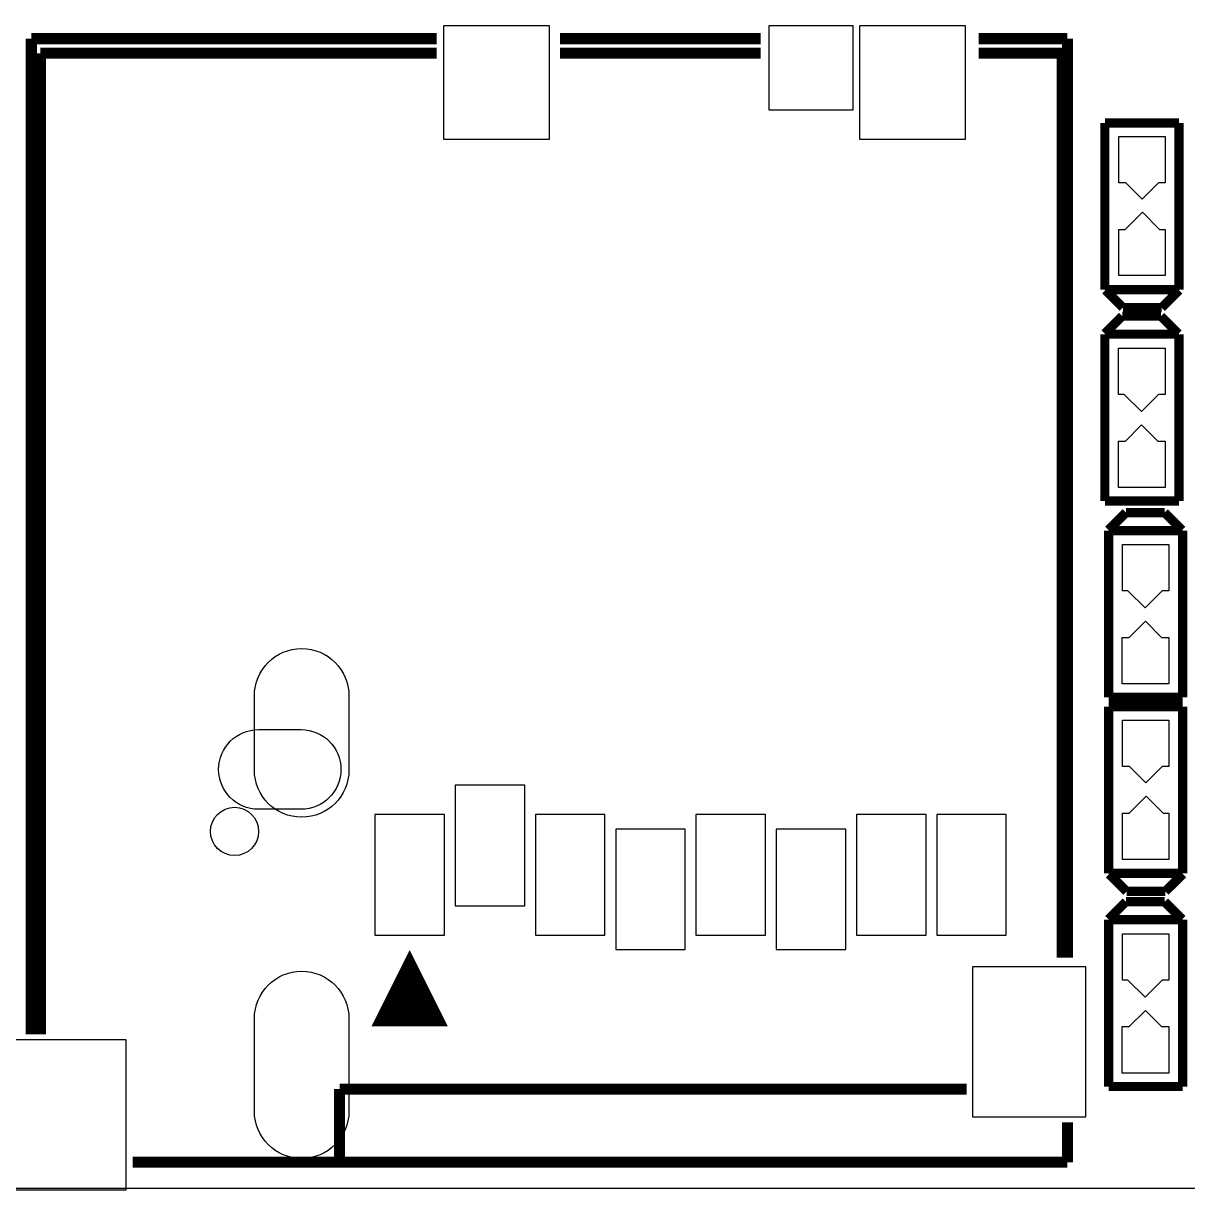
# Model space of a CAD drawing. Extents: x -0.2 to 92.2, y 0 to 62.
# Drawn here: x 25.01 to 40.96, y -0.02 to 15.97 of the extents above; entities that cross this region are included whole.
import ezdxf

# ---------------------------------------------------------------- set-up
doc = ezdxf.new("R2010")
doc.units = 0
doc.header["$MEASUREMENT"] = 0
for name, color, linetype in [('BG_OUTLINE', 3, 'CONTINUOUS'), ('PG_SILKSCREEN_BOTTOM', 5, 'CONTINUOUS'), ('PIN_SOLDERMASK_BOTTOM', 6, 'CONTINUOUS')]:
    doc.layers.add(name, color=color, linetype=linetype)

msp = doc.modelspace()

# ---------------------------------------------------------------- linework, layer by layer
at = {"layer": 'BG_OUTLINE'}
msp.add_lwpolyline([(90.8303, 0), (1.155, 0, -0.414213), (0, 1.155), (0, 60.6286, -0.414205), (1.3714, 62), (55.2054, 62), (55.2054, 60), (57.0054, 60), (57.0054, 53.674), (56.9081, 53.674, 0.802556), (56.9081, 51.894), (71.1086, 51.894, 0.760425)], format="xyb", dxfattribs=at)
at = {"layer": 'PG_SILKSCREEN_BOTTOM'}
for points, const_width in [([(30.668, 15.7595), (25.115, 15.7595)], 0.1524), ([(25.115, 2.1121), (25.115, 15.7595)], 0.1524), ([(35.1106, 15.7595), (32.3587, 15.7595)], 0.1524), ([(39.315, 15.7595), (38.0963, 15.7595)], 0.1524), ([(39.315, 3.1643), (39.315, 15.7595)], 0.1524), ([(30.668, 15.5597), (25.2401, 15.5597)], 0.1501), ([(25.2401, 2.1121), (25.2401, 15.5597)], 0.1501), ([(35.1106, 15.5597), (32.3587, 15.5597)], 0.1501), ([(39.24, 15.5597), (38.0963, 15.5597)], 0.1501), ([(39.24, 3.1643), (39.24, 15.5597)], 0.1501), ([(39.8272, 14.605), (40.8432, 14.605)], 0.127), ([(39.8272, 12.319), (39.8272, 14.605)], 0.127), ([(40.8432, 14.605), (40.8432, 12.319)], 0.127), ([(40.8432, 12.319), (39.8272, 12.319)], 0.127), ([(39.8351, 12.3119), (40.0751, 12.0721)], 0.127), ([(40.6052, 12.0721), (40.8452, 12.3119)], 0.127), ([(40.0652, 11.9563), (39.8252, 11.7165)], 0.127), ([(40.5953, 11.9563), (40.0652, 11.9563)], 0.127), ([(40.0751, 12.0721), (40.6052, 12.0721)], 0.127), ([(40.8353, 11.7165), (40.5953, 11.9563)], 0.127), ([(39.8272, 9.4234), (39.8272, 11.7094)], 0.127), ([(39.8272, 11.7094), (40.8432, 11.7094)], 0.127), ([(40.8432, 11.7094), (40.8432, 9.4234)], 0.127), ([(40.8432, 9.4234), (39.8272, 9.4234)], 0.127), ([(40.116, 9.2639), (39.876, 9.0241)], 0.127), ([(40.6461, 9.2639), (40.116, 9.2639)], 0.127), ([(40.8861, 9.0241), (40.6461, 9.2639)], 0.127), ([(39.878, 9.017), (40.894, 9.017)], 0.127), ([(39.878, 6.731), (39.878, 9.017)], 0.127), ([(40.894, 9.017), (40.894, 6.731)], 0.127), ([(40.894, 6.731), (39.878, 6.731)], 0.127), ([(39.878, 4.318), (39.878, 6.604)], 0.127), ([(39.878, 6.604), (40.894, 6.604)], 0.127), ([(40.894, 6.604), (40.894, 4.318)], 0.127), ([(40.894, 4.318), (39.878, 4.318)], 0.127), ([(39.8859, 4.3109), (40.1259, 4.0711)], 0.127), ([(40.656, 4.0711), (40.896, 4.3109)], 0.127), ([(40.1259, 4.0711), (40.656, 4.0711)], 0.127), ([(40.116, 3.9299), (39.876, 3.6901)], 0.127), ([(40.6461, 3.9299), (40.116, 3.9299)], 0.127), ([(40.8861, 3.6901), (40.6461, 3.9299)], 0.127), ([(39.878, 3.683), (40.894, 3.683)], 0.127), ([(39.878, 1.397), (39.878, 3.683)], 0.127), ([(40.894, 3.683), (40.894, 1.397)], 0.127), ([(40.894, 1.397), (39.878, 1.397)], 0.127), ([(29.3401, 0.3596), (29.3401, 1.3616)], 0.1501), ([(37.9347, 1.3616), (29.3401, 1.3616)], 0.1501), ([(39.315, 0.3595), (39.315, 0.907)], 0.1524), ([(39.315, 0.3595), (26.5043, 0.3595)], 0.1524), ([(29.3401, 0.3596), (26.5043, 0.3596)], 0.1501)]:
    msp.add_lwpolyline(points, dxfattribs=dict(at, const_width=const_width))
for points, const_width in [([(30.3, 3.0996), (30.7, 2.2996), (29.9, 2.2996)], 0.1524), ([(30.3, 2.8046), (30.5, 2.4046), (30.1, 2.4046)], 0.25)]:
    msp.add_lwpolyline(points, close=True, dxfattribs=dict(at, const_width=const_width))
at = {"layer": 'PIN_SOLDERMASK_BOTTOM'}
for points in [[(32.2162, 14.3834), (32.2162, 15.9358), (30.7638, 15.9358), (30.7638, 14.3834)], [(36.3762, 14.7833), (36.3762, 15.9357), (35.2238, 15.9357), (35.2238, 14.7833)], [(37.9162, 14.3834), (37.9162, 15.9358), (36.4638, 15.9358), (36.4638, 14.3834)], [(40.6551, 13.7838), (40.5662, 13.7838), (40.5624, 13.7838), (40.3388, 13.5606), (40.1156, 13.7838), (40.0861, 13.7838), (40.0188, 13.7838), (40.0188, 14.4206), (40.6551, 14.4206)], [(40.6545, 12.5114), (40.0185, 12.5114), (40.0185, 13.1449), (40.1026, 13.1449), (40.1074, 13.1449), (40.3424, 13.3798), (40.5773, 13.1449), (40.5819, 13.1449), (40.6545, 13.1449)], [(40.0159, 11.517), (40.6519, 11.517), (40.6519, 10.8835), (40.5678, 10.8835), (40.563, 10.8835), (40.328, 10.6486), (40.0931, 10.8835), (40.0885, 10.8835), (40.0159, 10.8835)], [(40.0153, 10.2446), (40.1042, 10.2446), (40.108, 10.2446), (40.3316, 10.4678), (40.5548, 10.2446), (40.5843, 10.2446), (40.6516, 10.2446), (40.6516, 9.6078), (40.0153, 9.6078)], [(40.0667, 8.8246), (40.7027, 8.8246), (40.7027, 8.1911), (40.6186, 8.1911), (40.6138, 8.1911), (40.3788, 7.9562), (40.1439, 8.1911), (40.1393, 8.1911), (40.0667, 8.1911)], [(40.0661, 7.5522), (40.155, 7.5522), (40.1588, 7.5522), (40.3824, 7.7754), (40.6056, 7.5522), (40.6351, 7.5522), (40.7024, 7.5522), (40.7024, 6.9154), (40.0661, 6.9154)], [(40.7059, 5.7828), (40.617, 5.7828), (40.6132, 5.7828), (40.3896, 5.5596), (40.1664, 5.7828), (40.1369, 5.7828), (40.0696, 5.7828), (40.0696, 6.4196), (40.7059, 6.4196)], [(31.8764, 3.8733), (31.8764, 5.5258), (30.9239, 5.5258), (30.9239, 3.8733)], [(40.7053, 4.5104), (40.0693, 4.5104), (40.0693, 5.1439), (40.1534, 5.1439), (40.1582, 5.1439), (40.3932, 5.3788), (40.6281, 5.1439), (40.6327, 5.1439), (40.7053, 5.1439)], [(30.7763, 3.4733), (30.7763, 5.1258), (29.8238, 5.1258), (29.8238, 3.4733)], [(32.9762, 3.4733), (32.9762, 5.1258), (32.0237, 5.1258), (32.0237, 3.4733)], [(35.1763, 3.4733), (35.1763, 5.1258), (34.2238, 5.1258), (34.2238, 3.4733)], [(37.3762, 3.4733), (37.3762, 5.1258), (36.4237, 5.1258), (36.4237, 3.4733)], [(38.4763, 3.4733), (38.4763, 5.1258), (37.5238, 5.1258), (37.5238, 3.4733)], [(34.0763, 3.2734), (34.0763, 4.9259), (33.1238, 4.9259), (33.1238, 3.2734)], [(36.2764, 3.2734), (36.2764, 4.9259), (35.3239, 4.9259), (35.3239, 3.2734)], [(40.0667, 3.4906), (40.7027, 3.4906), (40.7027, 2.8571), (40.6186, 2.8571), (40.6138, 2.8571), (40.3788, 2.6222), (40.1439, 2.8571), (40.1393, 2.8571), (40.0667, 2.8571)], [(39.5662, 0.9833), (39.5662, 3.0356), (38.0138, 3.0356), (38.0138, 0.9833)], [(40.0661, 2.2182), (40.155, 2.2182), (40.1588, 2.2182), (40.3824, 2.4414), (40.6056, 2.2182), (40.6351, 2.2182), (40.7024, 2.2182), (40.7024, 1.5814), (40.0661, 1.5814)], [(26.4162, -0.0167), (26.4162, 2.0356), (24.8638, 2.0356), (24.8638, -0.0167)]]:
    msp.add_lwpolyline(points, close=True, dxfattribs=at)
for points in [[(29.4677, 6.752), (29.4677, 5.736, -1), (28.1723, 5.736), (28.1723, 6.752, -1)], [(28.8121, 5.1979), (28.2279, 5.1979, -1), (28.2279, 6.2901), (28.8121, 6.2901, -1)], [(29.4677, 2.329), (29.4677, 1.059, -1), (28.1723, 1.059), (28.1723, 2.329, -1)]]:
    msp.add_lwpolyline(points, format="xyb", close=True, dxfattribs=at)
msp.add_circle((27.9, 4.894), 0.3302, dxfattribs=at)

doc.saveas('drawing.dxf')
